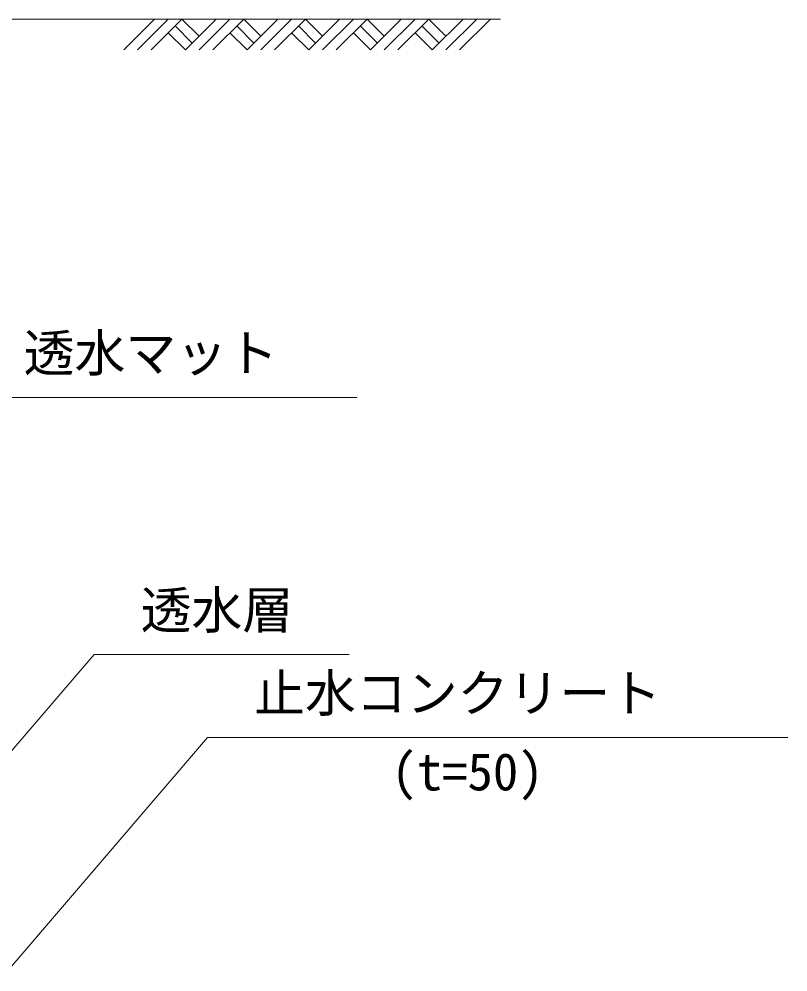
# Model space of a CAD drawing. Units: millimetres, scale not verified. Extents: x -252 to 252048, y 18866 to 78266.
# Drawn here: x 123591 to 128879, y 52937 to 59486 of the extents above; entities that cross this region are included whole.
import ezdxf
from ezdxf.enums import TextEntityAlignment as Align

# ---------------------------------------------------------------- set-up
doc = ezdxf.new("R2010")
doc.units = ezdxf.units.MM
doc.header["$LTSCALE"] = 300
for name, color, linetype, lineweight in [('D-DCR', 7, 'Continuous', 18), ('D-STR', 1, 'Continuous', 18), ('D-STR-HTXT', 7, 'Continuous', 18)]:
    doc.layers.add(name, color=color, linetype=linetype, lineweight=lineweight)
doc.styles.add('ＭＳ ゴシック', font='')
doc.styles.get('ＭＳ ゴシック').set_extended_font_data('MS Gothic')

msp = doc.modelspace()

# ---------------------------------------------------------------- linework, layer by layer
at = {"layer": 'D-DCR'}
for p, q in [((124311.2, 59273.4), (124523.3, 59485.5)), ((124405.5, 59273.4), (124617.6, 59485.5)), ((124499.8, 59273.4), (124711.9, 59485.5)), ((124711.9, 59485.5), (124829.8, 59367.7)), ((124735.5, 59273.4), (124947.6, 59485.5)), ((124829.8, 59273.4), (125041.9, 59485.5)), ((124924, 59273.4), (125136.2, 59485.5)), ((125136.2, 59485.5), (125254, 59367.7)), ((125159.7, 59273.4), (125371.9, 59485.5)), ((125254, 59273.4), (125466.1, 59485.5)), ((125348.3, 59273.4), (125560.4, 59485.5)), ((125560.4, 59485.5), (125678.3, 59367.7)), ((125584, 59273.4), (125796.1, 59485.5)), ((125678.3, 59273.4), (125890.4, 59485.5)), ((125772.6, 59273.4), (125984.7, 59485.5)), ((125984.7, 59485.5), (126102.5, 59367.7)), ((126008.3, 59273.4), (126220.4, 59485.5)), ((126102.5, 59273.4), (126314.7, 59485.5)), ((126196.8, 59273.4), (126409, 59485.5)), ((126409, 59485.5), (126526.8, 59367.7)), ((126432.5, 59273.4), (126644.7, 59485.5)), ((126526.8, 59273.4), (126738.9, 59485.5)), ((126621.1, 59273.4), (126833.2, 59485.5)), ((124664.8, 59438.4), (124782.6, 59320.5)), ((125089, 59438.4), (125206.9, 59320.5)), ((125513.3, 59438.4), (125631.1, 59320.5)), ((125937.6, 59438.4), (126055.4, 59320.5)), ((126361.8, 59438.4), (126479.7, 59320.5)), ((124617.6, 59391.2), (124735.5, 59273.4)), ((125041.9, 59391.2), (125159.7, 59273.4)), ((125466.1, 59391.2), (125584, 59273.4)), ((125890.4, 59391.2), (126008.3, 59273.4)), ((126314.7, 59391.2), (126432.5, 59273.4))]:
    msp.add_line(p, q, dxfattribs=at)
at = {"layer": 'D-STR'}
msp.add_line((122215.5, 59485.5), (126902.1, 59485.5), dxfattribs=at)
at = {"layer": 'D-STR-HTXT'}
for p, q in [((122383.7, 56885.8), (125915.5, 56885.8)), ((122894.9, 53704.5), (124107.1, 55118.9)), ((124107.1, 55118.9), (125861.4, 55118.9)), ((123506.8, 52937.4), (124887.2, 54548.1)), ((124887.2, 54548.1), (128879.4, 54548.1))]:
    msp.add_line(p, q, dxfattribs=at)

# ---------------------------------------------------------------- texts
at = {"layer": 'D-STR-HTXT', "color": 1, "style": 'ＭＳ ゴシック'}
for s, p in [('透水マット', (123622.5, 56985.8)), ('透水層', (124427.1, 55218.9)), ('止水コンクリート', (125207.2, 54648.1)), ('(t=50)', (126151.9, 54108))]:
    msp.add_text(s, height=256.6, dxfattribs=at).set_placement(p, align=Align.BOTTOM_LEFT)

doc.saveas('drawing.dxf')
